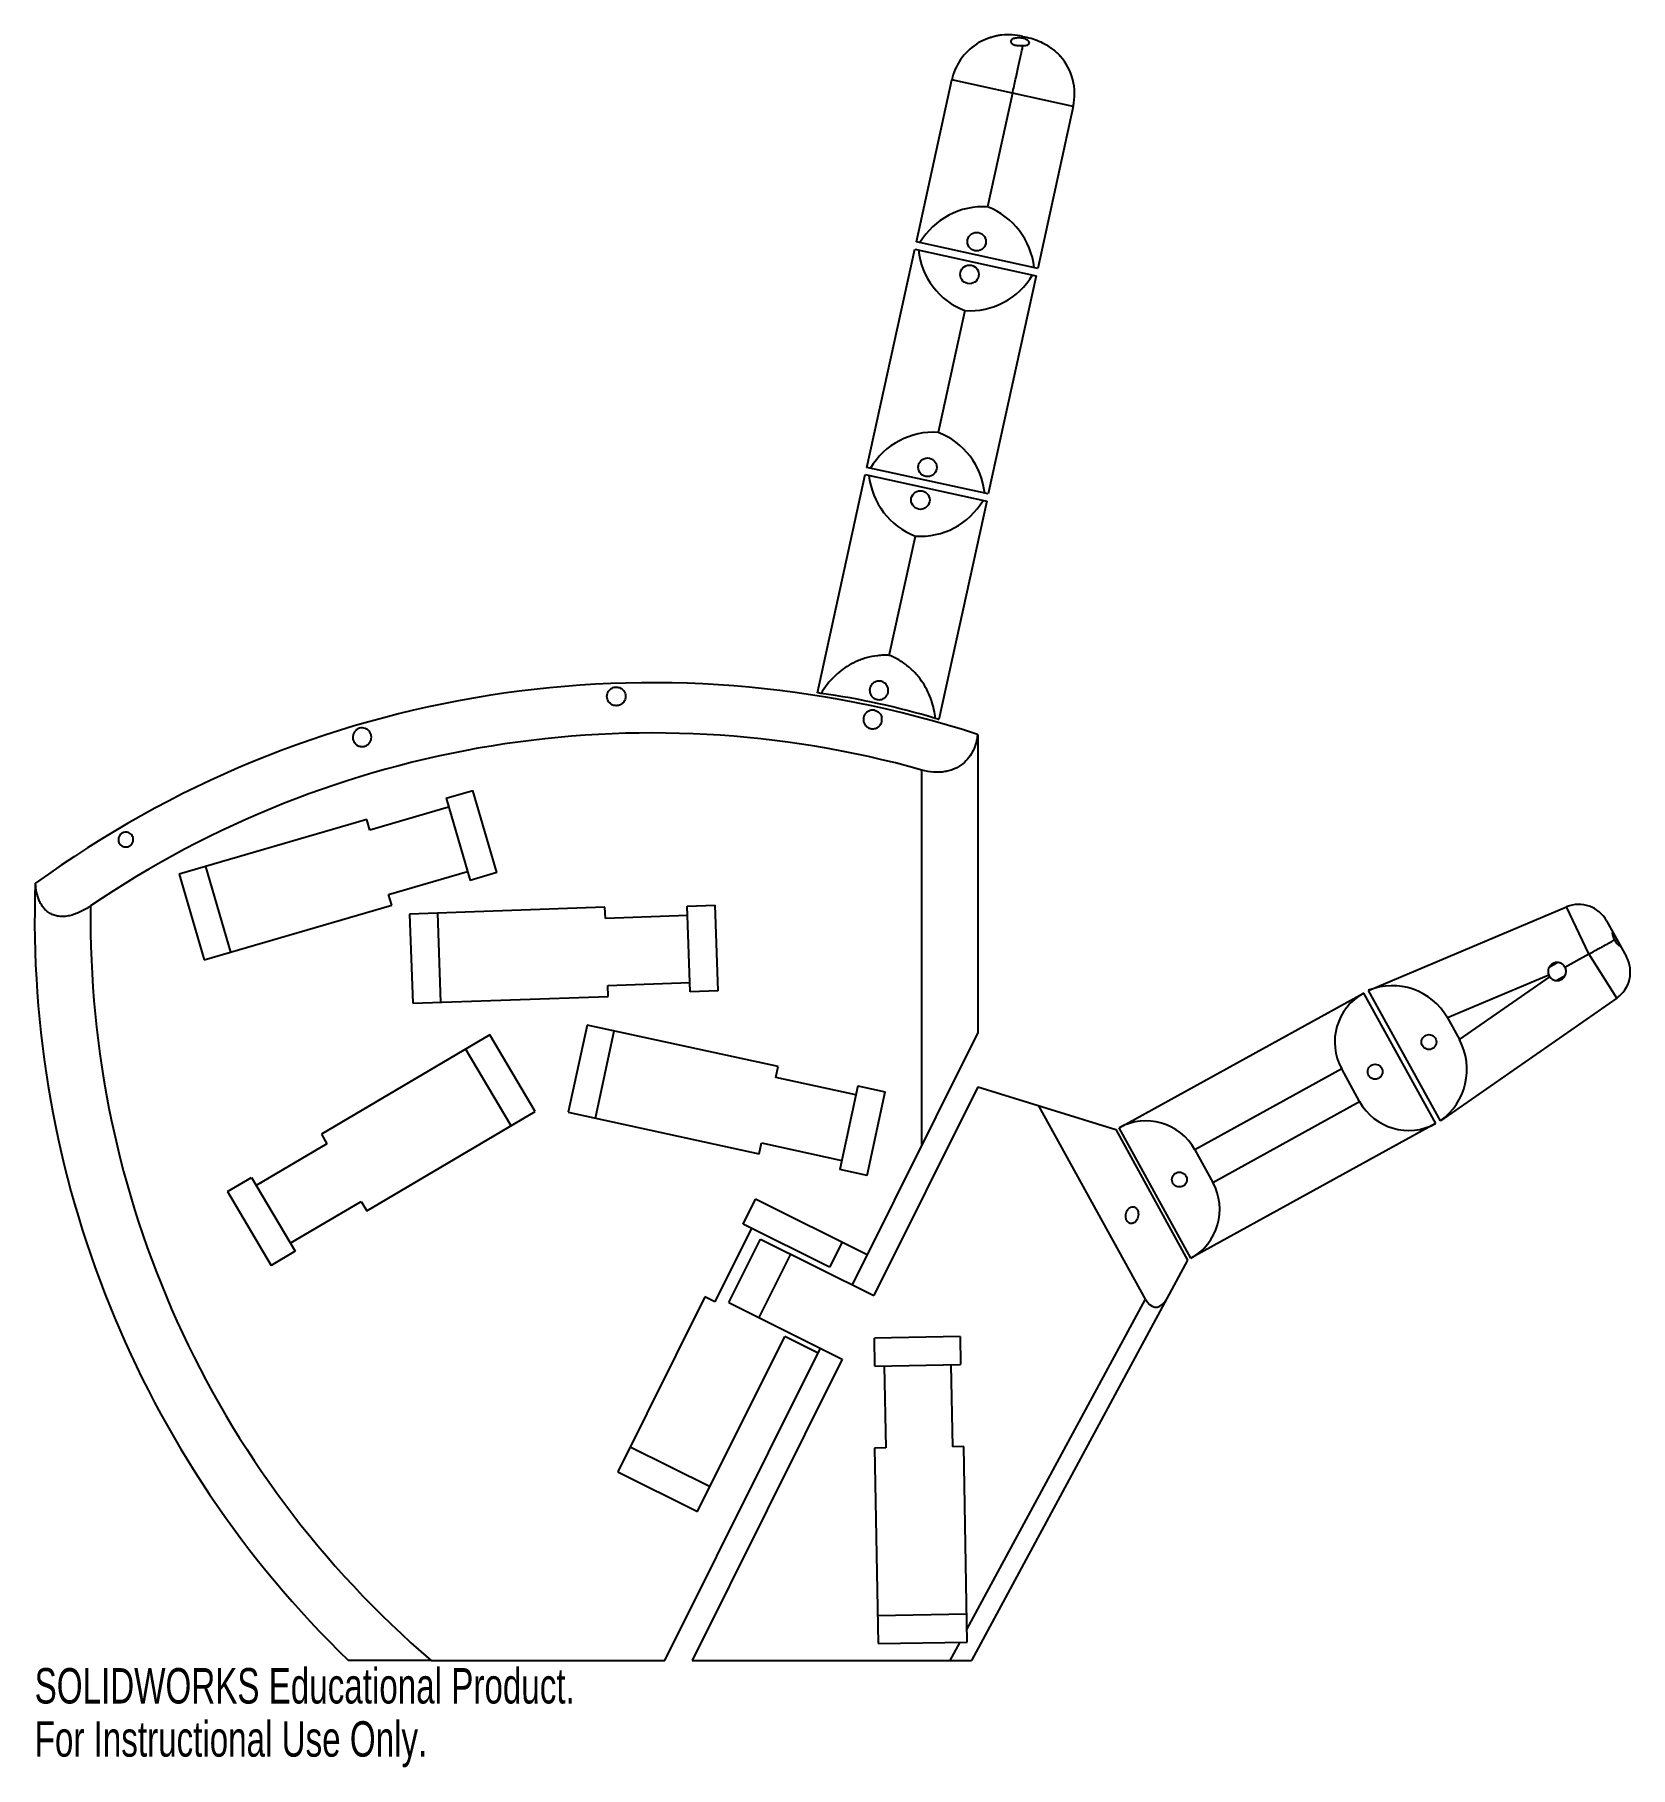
# Model space of a CAD drawing. Header units: inches. Extents: x -3.39 to 5.18, y -0.57 to 8.73.
import ezdxf

# ---------------------------------------------------------------- set-up
doc = ezdxf.new("R2010")
doc.units = ezdxf.units.IN
doc.header["$MEASUREMENT"] = 0
doc.styles.add('SLDTEXTSTYLE0', font='TXT', dxfattribs={"width": 0.7})

msp = doc.modelspace()

# ---------------------------------------------------------------- linework, layer by layer
at = {"color": 7, "linetype": 'Continuous', "lineweight": 25}
for p, q in [((1.9219, 8.7229), (1.9441, 8.718)), ((1.3501, 7.6197), (1.5407, 8.4891)), ((2.1926, 8.3462), (1.5407, 8.4891)), ((1.8666, 8.4177), (1.7329, 7.8075)), ((2.1926, 8.3462), (2.002, 7.4768)), ((1.0846, 6.4085), (1.3415, 7.5807)), ((1.3415, 7.5807), (1.9935, 7.4378)), ((2.002, 7.4768), (1.3501, 7.6197)), ((1.9935, 7.4378), (1.7365, 6.2656)), ((1.6107, 7.25), (1.4674, 6.5963)), ((0.8191, 5.1973), (1.076, 6.3694)), ((1.076, 6.3694), (1.728, 6.2265)), ((1.7365, 6.2656), (1.0846, 6.4085)), ((1.728, 6.2265), (1.471, 5.0544)), ((1.2049, 5.3986), (1.3452, 6.0387)), ((1.6804, 4.9739), (1.6804, 3.3739)), ((1.3804, 2.7716), (1.3804, 4.7828)), ((-1.1758, 4.6317), (-1.0319, 4.6737)), ((-0.903, 4.2322), (-1.0319, 4.6737)), ((-1.1618, 4.5837), (-1.5852, 4.4601)), ((-1.1758, 4.6317), (-1.0469, 4.1901)), ((-1.6018, 4.5172), (-2.6098, 4.223)), ((-1.5852, 4.4601), (-1.6018, 4.5172)), ((-2.6098, 4.223), (-2.4755, 3.7632)), ((-2.3316, 3.8052), (-2.4658, 4.265)), ((-1.4843, 4.1145), (-1.061, 4.2381)), ((-0.903, 4.2322), (-1.0469, 4.1901)), ((-1.4676, 4.0574), (-1.4843, 4.1145)), ((-2.4755, 3.7632), (-1.4676, 4.0574)), ((-0.3221, 4.0457), (-1.3714, 4.0091)), ((-1.3714, 4.0091), (-1.3547, 3.5304)), ((-1.2215, 4.0143), (-1.2048, 3.5356)), ((-0.32, 3.9863), (-0.3221, 4.0457)), ((0.1211, 4.0016), (-0.32, 3.9863)), ((0.1193, 4.0516), (0.2692, 4.0568)), ((0.1354, 3.5919), (0.1193, 4.0516)), ((0.2853, 3.5971), (0.2692, 4.0568)), ((3.7787, 3.5997), (4.8423, 4.0477)), ((4.9626, 3.795), (4.8423, 4.0477)), ((5.0572, 3.9731), (5.1636, 3.7798)), ((4.7959, 3.7489), (4.7481, 3.7226)), ((4.8337, 3.7241), (4.9626, 3.795)), ((5.1118, 3.5583), (4.9626, 3.795)), ((-0.3075, 3.6265), (0.1336, 3.6419)), ((4.7467, 3.6819), (4.2022, 3.4526)), ((4.2667, 3.3355), (4.7516, 3.673)), ((4.7867, 3.6525), (4.8345, 3.6788)), ((-1.3547, 3.5304), (-0.3054, 3.567)), ((-0.3054, 3.567), (-0.3075, 3.6265)), ((0.2853, 3.5971), (0.1354, 3.5919)), ((2.4385, 2.8616), (3.7524, 3.5852)), ((3.7524, 3.5852), (4.1384, 2.8845)), ((4.1647, 2.8989), (3.7787, 3.5997)), ((5.1118, 3.5583), (4.1647, 2.8989)), ((4.2022, 3.4526), (4.2667, 3.3355)), ((-0.9412, 3.361), (-1.8455, 2.8274)), ((-0.6978, 2.9485), (-0.9412, 3.361)), ((-0.4186, 3.4133), (-0.5204, 2.9453)), ((0.6074, 3.1901), (-0.4186, 3.4133)), ((-0.3738, 2.9134), (-0.272, 3.3814)), ((1.6804, 3.3739), (1.0054, 2.0186)), ((-0.8269, 2.8723), (-1.0704, 3.2848)), ((0.5948, 3.1319), (0.6074, 3.1901)), ((3.6344, 3.1777), (2.846, 2.7435)), ((3.7309, 3.0025), (3.6344, 3.1777)), ((1.0257, 3.0382), (0.5948, 3.1319)), ((1.0363, 3.087), (0.9385, 2.6375)), ((1.0363, 3.087), (1.1829, 3.0551)), ((1.6804, 3.0812), (1.1222, 1.9604)), ((1.6804, 3.0812), (2.421, 2.852)), ((1.0851, 2.6057), (1.1829, 3.0551)), ((2.58, 1.9413), (2.0081, 2.9798)), ((2.9425, 2.5684), (3.7309, 3.0025)), ((-1.602, 2.4149), (-0.6978, 2.9485)), ((-0.5204, 2.9453), (0.5056, 2.722)), ((-1.8455, 2.8274), (-1.8152, 2.7761)), ((2.421, 2.852), (2.8069, 2.1512)), ((2.8245, 2.1608), (2.4385, 2.8616)), ((4.1384, 2.8845), (2.8245, 2.1608)), ((-1.8152, 2.7761), (-2.195, 2.552)), ((0.5056, 2.722), (0.5182, 2.7802)), ((0.5182, 2.7802), (0.9491, 2.6864)), ((2.846, 2.7435), (2.9425, 2.5684)), ((1.0851, 2.6057), (0.9385, 2.6375)), ((-2.3496, 2.5188), (-2.2204, 2.595)), ((-2.3496, 2.5188), (-2.1158, 2.1227)), ((-2.2204, 2.595), (-1.9866, 2.1989)), ((-2.0121, 2.242), (-1.6323, 2.4661)), ((-1.6323, 2.4661), (-1.602, 2.4149)), ((0.4195, 2.3439), (0.4863, 2.4782)), ((1.0856, 2.1797), (0.4863, 2.4782)), ((0.8845, 2.1123), (0.4195, 2.3439)), ((0.4642, 2.3217), (0.2676, 1.9269)), ((0.3436, 1.9226), (0.5135, 2.2636)), ((0.5135, 2.2636), (1.1222, 1.9604)), ((0.9513, 2.2466), (0.8845, 2.1123)), ((-1.9866, 2.1989), (-2.1158, 2.1227)), ((0.6746, 2.1834), (0.5047, 1.8423)), ((2.8069, 2.1512), (1.6458, 0)), ((0.2143, 1.9534), (-0.2538, 1.0135)), ((0.2676, 1.9269), (0.2143, 1.9534)), ((0.3436, 1.9226), (0.9523, 1.6194)), ((1.6221, 0.1667), (2.58, 1.9413)), ((0, 0), (0.8355, 1.6776)), ((0.175, 0.8), (0.6431, 1.7399)), ((0.8221, 1.6507), (0.6431, 1.7399)), ((1.5851, 1.7398), (1.1252, 1.7317)), ((1.1278, 1.5818), (1.1252, 1.7317)), ((1.5851, 1.7398), (1.5877, 1.5898)), ((0.9523, 1.6194), (0.1458, 0)), ((1.1278, 1.5818), (1.5877, 1.5898)), ((1.1778, 1.5826), (1.1855, 1.1421)), ((1.5454, 1.1484), (1.5378, 1.5889)), ((-0.1869, 1.1478), (0.2419, 0.9343)), ((1.1855, 1.1421), (1.126, 1.1411)), ((1.126, 1.1411), (1.1443, 0.0913)), ((1.6049, 1.1495), (1.5454, 1.1484)), ((1.6233, 0.0996), (1.6049, 1.1495)), ((-0.2538, 1.0135), (0.175, 0.8)), ((1.6206, 0.2496), (1.1417, 0.2412)), ((1.1443, 0.0913), (1.6233, 0.0996)), ((1.5321, 0), (1.5855, 0.099)), ((-1.2549, 0), (0, 0)), ((0.1458, 0), (1.6458, 0))]:
    msp.add_line(p, q, dxfattribs=at)
at = {"color": 7, "linetype": 'Continuous', "lineweight": 25, "flags": 128}
msp.add_lwpolyline([(2.58, 1.9413), (2.5909, 1.9248), (2.6031, 1.912), (2.6163, 1.9033), (2.6301, 1.8989), (2.6442, 1.8989), (2.658, 1.9034), (2.6711, 1.9123), (2.6832, 1.9252), (2.6939, 1.9418)], dxfattribs=at)
at = {"color": 7, "linetype": 'Continuous', "lineweight": 25}
for centre, radius in [((1.6739, 7.6204), 0.05), ((1.6356, 7.4446), 0.05), ((1.4102, 6.4088), 0.05), ((1.3719, 6.2329), 0.05), ((4.1031, 3.3217), 0.04), ((3.814, 3.1625), 0.04), ((2.7629, 2.5836), 0.04)]:
    msp.add_circle(centre, radius, dxfattribs=at)
for centre, radius, start, end in [((1.8435, 8.4227), 0.31, 123.39696, 167.63632), ((1.8898, 8.4126), 0.31, 347.63632, 41.345), ((1.7082, 7.4146), 0.3937, 86.40172, 149.32379), ((1.591, 7.4403), 0.3937, 5.94884, 68.87091), ((1.7526, 7.6172), 0.3937, 185.94884, 248.87091), ((1.6354, 7.6429), 0.3937, 266.40172, 329.32379), ((1.4427, 6.2034), 0.3937, 86.40172, 149.32379), ((1.3255, 6.2291), 0.3937, 5.94884, 68.87091), ((1.4871, 6.406), 0.3937, 185.94884, 248.87091), ((1.3699, 6.4317), 0.3937, 266.40172, 329.32379), ((-0.0675, -0.382), 5.6339, 71.94233, 126.01525), ((0.2865, 1.2088), 4.0238, 73.164, 82.10864), ((-0.0675, -0.382), 5.3639, 74.34, 124.22871), ((2.1558, 3.9794), 5.541, 177.98844, 225.90365), ((2.1558, 3.9794), 5.241, 179.19703, 229.40068), ((4.9083, 3.8911), 0.17, 28.84319, 112.84319), ((5.0147, 3.6978), 0.17, 304.84319, 28.84319), ((4.7913, 3.7007), 0.0484, 202.84319, 214.84319), ((3.8972, 3.3224), 0.3, 118.84319, 208.84319), ((3.9063, 3.2837), 0.3408, 29.70642, 111.97997), ((3.9658, 3.1756), 0.3408, 305.70642, 27.97997), ((3.9936, 3.1472), 0.3, 208.84319, 298.84319), ((2.5833, 2.5988), 0.3, 28.84319, 118.84319), ((2.6797, 2.4236), 0.3, 298.84319, 28.84319)]:
    msp.add_arc(centre, radius, start, end, dxfattribs=at)
for points, knots in [([(1.6516, 8.6662), (1.6514, 8.6661), (1.6507, 8.6655), (1.651, 8.6657), (1.6513, 8.6659)], [0, 0, 0, 0, 0.140151, 1, 1, 1, 1]), ([(1.8091, 8.7302), (1.8033, 8.7294), (1.7973, 8.7284), (1.785, 8.726), (1.7786, 8.7245), (1.7659, 8.7214), (1.7596, 8.7196), (1.7471, 8.7158), (1.7408, 8.7137), (1.7287, 8.7093), (1.7228, 8.7071), (1.7114, 8.7023), (1.7059, 8.6998), (1.6954, 8.6947), (1.6905, 8.6921), (1.6812, 8.6868), (1.6768, 8.6842), (1.6729, 8.6815)], [0, 0, 0, 0, 0.125, 0.125, 0.25, 0.25, 0.375, 0.375, 0.5, 0.5, 0.625, 0.625, 0.75, 0.75, 0.875, 0.875, 1, 1, 1, 1]), ([(1.9219, 8.7229), (1.903, 8.727), (1.8841, 8.7298), (1.8463, 8.7323), (1.8273, 8.732), (1.8091, 8.7302)], [0, 0, 0, 0, 0.5, 0.5, 1, 1, 1, 1]), ([(1.931, 8.7113), (1.9272, 8.7122), (1.923, 8.7129), (1.9146, 8.714), (1.9103, 8.7144), (1.9018, 8.7148), (1.8976, 8.7148), (1.8896, 8.7144), (1.8857, 8.714), (1.8786, 8.7128), (1.8754, 8.712), (1.8696, 8.71), (1.8671, 8.7088), (1.8606, 8.7048), (1.858, 8.7016), (1.8567, 8.6965), (1.8567, 8.6946), (1.8577, 8.6911), (1.8587, 8.6893), (1.8616, 8.6857), (1.8636, 8.684), (1.8684, 8.6809), (1.8713, 8.6794), (1.8778, 8.6769), (1.8815, 8.6758), (1.8894, 8.6743), (1.8936, 8.6738), (1.9065, 8.673), (1.9152, 8.6736), (1.923, 8.6749)], [0, 0, 0, 0, 0.0625, 0.0625, 0.125, 0.125, 0.1875, 0.1875, 0.25, 0.25, 0.3125, 0.3125, 0.375, 0.375, 0.5, 0.5, 0.5625, 0.5625, 0.625, 0.625, 0.6875, 0.6875, 0.75, 0.75, 0.8125, 0.8125, 0.875, 0.875, 1, 1, 1, 1]), ([(1.8666, 8.4177), (1.8723, 8.4437), (1.8779, 8.4691), (1.8861, 8.5064), (1.8888, 8.5188), (1.8941, 8.5427), (1.8991, 8.5658), (1.9038, 8.5873), (1.9084, 8.608), (1.9105, 8.6179), (1.9146, 8.6363), (1.9165, 8.6449), (1.9199, 8.6608), (1.9216, 8.6682), (1.923, 8.6749)], [0, 0, 0, 0, 0.25, 0.25, 0.375, 0.375, 0.5, 0.625, 0.625, 0.75, 0.75, 0.875, 0.875, 1, 1, 1, 1]), ([(1.923, 8.6749), (1.9326, 8.6738), (1.9408, 8.6746), (1.9525, 8.6788), (1.956, 8.6821), (1.9576, 8.6899), (1.9558, 8.6944), (1.9468, 8.7032), (1.9398, 8.7075), (1.931, 8.7113)], [0, 0, 0, 0, 0.25, 0.25, 0.5, 0.5, 0.75, 0.75, 1, 1, 1, 1]), ([(1.931, 8.7113), (1.9317, 8.7146), (1.9323, 8.717), (1.9327, 8.7192), (1.9328, 8.7197), (1.933, 8.7203), (1.933, 8.7205), (1.933, 8.7205)], [0, 0, 0, 0, 0.5, 0.5, 0.75, 0.75, 1, 1, 1, 1]), ([(1.9441, 8.718), (1.9588, 8.7148), (1.9732, 8.7108), (2.0011, 8.7012), (2.0148, 8.6956), (2.0279, 8.6891)], [0, 0, 0, 0, 0.5, 0.5, 1, 1, 1, 1]), ([(2.0279, 8.6891), (2.0371, 8.6843), (2.0464, 8.6788), (2.0649, 8.6669), (2.0737, 8.6607), (2.0904, 8.6479), (2.098, 8.6414), (2.1083, 8.632), (2.1115, 8.6289), (2.1174, 8.623), (2.1201, 8.6201), (2.1225, 8.6174)], [0, 0, 0, 0, 0.25, 0.25, 0.5, 0.5, 0.75, 0.75, 0.875, 0.875, 1, 1, 1, 1]), ([(1.2049, 5.3986), (1.1942, 5.3993), (1.1835, 5.3995), (1.1621, 5.3989), (1.1515, 5.3982), (1.1204, 5.3947), (1.1004, 5.3906), (1.0715, 5.3825), (1.0621, 5.3794), (1.0438, 5.3727), (1.035, 5.369), (1.0092, 5.3573), (0.993, 5.3485), (0.9623, 5.3292), (0.9478, 5.3186), (0.9211, 5.2964), (0.9088, 5.2847), (0.8744, 5.2484), (0.8551, 5.2223), (0.8389, 5.1946)], [0, 0, 0, 0, 0.0625, 0.0625, 0.125, 0.125, 0.25, 0.25, 0.3125, 0.3125, 0.375, 0.375, 0.5, 0.5, 0.625, 0.625, 0.75, 0.75, 1, 1, 1, 1]), ([(1.4519, 5.0602), (1.4488, 5.0921), (1.4422, 5.124), (1.4261, 5.1715), (1.4197, 5.1874), (1.4046, 5.2189), (1.3959, 5.2344), (1.3762, 5.2647), (1.3652, 5.2795), (1.3466, 5.301), (1.34, 5.3081), (1.3262, 5.3218), (1.3189, 5.3285), (1.2963, 5.3478), (1.2799, 5.3597), (1.244, 5.3814), (1.2249, 5.3908), (1.2049, 5.3986)], [0, 0, 0, 0, 0.25, 0.25, 0.375, 0.375, 0.5, 0.5, 0.625, 0.625, 0.6875, 0.6875, 0.75, 0.75, 0.875, 0.875, 1, 1, 1, 1]), ([(-0.3115, 5.1782), (-0.3115, 5.1725), (-0.3106, 5.167), (-0.3068, 5.1562), (-0.3038, 5.1509), (-0.2958, 5.1415), (-0.2906, 5.1371), (-0.281, 5.1323), (-0.2775, 5.1309), (-0.27, 5.1291), (-0.2661, 5.1286), (-0.2581, 5.1285), (-0.2541, 5.1289), (-0.2465, 5.1307), (-0.2428, 5.132), (-0.2362, 5.1352), (-0.2331, 5.1372), (-0.2278, 5.1414), (-0.2254, 5.1437), (-0.2192, 5.151), (-0.2163, 5.1563), (-0.2124, 5.1673), (-0.2115, 5.1729), (-0.2116, 5.1842), (-0.2126, 5.1898), (-0.2164, 5.2006), (-0.2193, 5.2058), (-0.2274, 5.2154), (-0.2326, 5.2198), (-0.2421, 5.2247), (-0.2457, 5.2261), (-0.2531, 5.2279), (-0.2571, 5.2285), (-0.265, 5.2286), (-0.2691, 5.2281), (-0.2767, 5.2263), (-0.2803, 5.225), (-0.2903, 5.2201), (-0.2956, 5.2156), (-0.3038, 5.2058), (-0.3068, 5.2004), (-0.3106, 5.1895), (-0.3116, 5.1838), (-0.3115, 5.1782)], [0, 0, 0, 0, 0.0625, 0.0625, 0.125, 0.125, 0.1875, 0.1875, 0.21875, 0.21875, 0.25, 0.25, 0.28125, 0.28125, 0.3125, 0.3125, 0.34375, 0.34375, 0.375, 0.375, 0.4375, 0.4375, 0.5, 0.5, 0.5625, 0.5625, 0.625, 0.625, 0.6875, 0.6875, 0.71875, 0.71875, 0.75, 0.75, 0.78125, 0.78125, 0.8125, 0.8125, 0.875, 0.875, 0.9375, 0.9375, 1, 1, 1, 1]), ([(1.1112, 5.1783), (1.1067, 5.1835), (1.1038, 5.189), (1.1, 5.2005), (1.0992, 5.2062), (1.0995, 5.2175), (1.1007, 5.2231), (1.1047, 5.2336), (1.1077, 5.2386), (1.1136, 5.2454), (1.1157, 5.2475), (1.1206, 5.2515), (1.1234, 5.2533), (1.1323, 5.258), (1.1393, 5.2602), (1.151, 5.2608), (1.1549, 5.2605), (1.1628, 5.259), (1.1666, 5.2578), (1.1773, 5.2529), (1.1832, 5.2481), (1.1919, 5.2378), (1.195, 5.232), (1.1987, 5.2206), (1.1995, 5.2148), (1.1992, 5.2035), (1.1981, 5.1979), (1.1941, 5.1874), (1.1912, 5.1824), (1.1834, 5.1734), (1.1785, 5.1694), (1.1696, 5.1648), (1.1663, 5.1635), (1.1594, 5.1615), (1.1556, 5.1609), (1.1479, 5.1606), (1.1439, 5.1608), (1.1361, 5.1623), (1.1322, 5.1636), (1.1251, 5.1668), (1.1218, 5.1688), (1.1159, 5.1732), (1.1134, 5.1757), (1.1112, 5.1783)], [0, 0, 0, 0, 0.0625, 0.0625, 0.125, 0.125, 0.1875, 0.1875, 0.25, 0.25, 0.28125, 0.28125, 0.3125, 0.3125, 0.375, 0.375, 0.40625, 0.40625, 0.4375, 0.4375, 0.5, 0.5, 0.5625, 0.5625, 0.625, 0.625, 0.6875, 0.6875, 0.75, 0.75, 0.8125, 0.8125, 0.84375, 0.84375, 0.875, 0.875, 0.90625, 0.90625, 0.9375, 0.9375, 0.96875, 0.96875, 1, 1, 1, 1]), ([(1.1261, 5.1035), (1.1196, 5.105), (1.113, 5.105), (1.1038, 5.1034), (1.1009, 5.1026), (1.0955, 5.1005), (1.0929, 5.0993), (1.0858, 5.0952), (1.0818, 5.0918), (1.0751, 5.0845), (1.0724, 5.0804), (1.0684, 5.0719), (1.067, 5.0675), (1.0654, 5.0583), (1.0652, 5.0536), (1.0663, 5.0443), (1.0675, 5.0395), (1.0715, 5.0301), (1.0743, 5.0256), (1.0801, 5.0192), (1.0822, 5.0172), (1.0869, 5.0135), (1.0896, 5.0118), (1.0981, 5.0074), (1.1046, 5.0055), (1.1177, 5.0043), (1.1241, 5.0051), (1.1354, 5.0084), (1.1405, 5.011), (1.149, 5.0171), (1.1526, 5.0207), (1.1584, 5.0285), (1.1606, 5.0326), (1.1639, 5.0413), (1.1649, 5.0459), (1.1657, 5.0552), (1.1654, 5.0599), (1.1644, 5.0647)], [0, 0, 0, 0, 0.0625, 0.0625, 0.09375, 0.09375, 0.125, 0.125, 0.1875, 0.1875, 0.25, 0.25, 0.3125, 0.3125, 0.375, 0.375, 0.4375, 0.4375, 0.5, 0.5, 0.53125, 0.53125, 0.5625, 0.5625, 0.625, 0.625, 0.6875, 0.6875, 0.75, 0.75, 0.8125, 0.8125, 0.875, 0.875, 0.9375, 0.9375, 1, 1, 1, 1]), ([(1.1261, 5.1035), (1.1288, 5.103), (1.1315, 5.1021), (1.1366, 5.1001), (1.139, 5.0989), (1.1458, 5.0948), (1.1496, 5.0914), (1.1591, 5.0807), (1.1628, 5.0727), (1.1644, 5.0647)], [0, 0, 0, 0, 0.125, 0.125, 0.25, 0.25, 0.5, 0.5, 1, 1, 1, 1]), ([(-1.6406, 5.007), (-1.647, 5.0051), (-1.6529, 5.002), (-1.6601, 4.9962), (-1.6623, 4.9941), (-1.6661, 4.9897), (-1.6678, 4.9874), (-1.672, 4.9804), (-1.674, 4.9755), (-1.6763, 4.9659), (-1.6767, 4.961), (-1.6763, 4.9516), (-1.6754, 4.947), (-1.6724, 4.9383), (-1.6703, 4.934), (-1.6649, 4.9263), (-1.6616, 4.9227), (-1.6535, 4.9164), (-1.6489, 4.9138), (-1.6408, 4.9109), (-1.638, 4.9102), (-1.632, 4.9092), (-1.6289, 4.9089), (-1.6193, 4.9091), (-1.6127, 4.9105), (-1.6006, 4.9158), (-1.5953, 4.9195), (-1.587, 4.9279), (-1.5838, 4.9325), (-1.5792, 4.942), (-1.5778, 4.9469), (-1.5764, 4.9565), (-1.5764, 4.9612), (-1.5777, 4.9704), (-1.579, 4.9749), (-1.5828, 4.9834), (-1.5853, 4.9875), (-1.5884, 4.9912)], [0, 0, 0, 0, 0.0625, 0.0625, 0.09375, 0.09375, 0.125, 0.125, 0.1875, 0.1875, 0.25, 0.25, 0.3125, 0.3125, 0.375, 0.375, 0.4375, 0.4375, 0.5, 0.5, 0.53125, 0.53125, 0.5625, 0.5625, 0.625, 0.625, 0.6875, 0.6875, 0.75, 0.75, 0.8125, 0.8125, 0.875, 0.875, 0.9375, 0.9375, 1, 1, 1, 1]), ([(-1.5884, 4.9912), (-1.5911, 4.9943), (-1.5942, 4.9972), (-1.6013, 5.0022), (-1.6053, 5.0044), (-1.6142, 5.0076), (-1.6192, 5.0087), (-1.6298, 5.0092), (-1.6353, 5.0085), (-1.6406, 5.007)], [0, 0, 0, 0, 0.25, 0.25, 0.5, 0.5, 0.75, 0.75, 1, 1, 1, 1]), ([(1.6789, 4.9744), (1.6759, 4.9442), (1.6686, 4.9153), (1.6493, 4.8747), (1.6414, 4.8616), (1.6226, 4.8373), (1.6117, 4.826), (1.5861, 4.8056), (1.5717, 4.7968), (1.5475, 4.7861), (1.5389, 4.783), (1.521, 4.7777), (1.5118, 4.7757), (1.4928, 4.7726), (1.4831, 4.7716), (1.463, 4.7708), (1.4526, 4.771), (1.4216, 4.7733), (1.401, 4.777), (1.3804, 4.7828)], [0, 0, 0, 0, 0.25, 0.25, 0.375, 0.375, 0.5, 0.5, 0.625, 0.625, 0.6875, 0.6875, 0.75, 0.75, 0.8125, 0.8125, 0.875, 0.875, 1, 1, 1, 1]), ([(-2.9157, 4.4441), (-2.9207, 4.4412), (-2.9249, 4.4372), (-2.9311, 4.4284), (-2.9331, 4.4238), (-2.9353, 4.4147), (-2.9356, 4.4103), (-2.9348, 4.4018), (-2.9338, 4.3978), (-2.9307, 4.3903), (-2.9285, 4.3868), (-2.9233, 4.3806), (-2.9202, 4.3779), (-2.9129, 4.3734), (-2.9088, 4.3716), (-2.8995, 4.3695), (-2.8944, 4.3693), (-2.8837, 4.371), (-2.8782, 4.3731), (-2.8687, 4.3794), (-2.8646, 4.3836), (-2.8589, 4.3924), (-2.8571, 4.397), (-2.8553, 4.406), (-2.8551, 4.4104), (-2.8562, 4.4187), (-2.8574, 4.4227), (-2.8608, 4.4301), (-2.863, 4.4335), (-2.8686, 4.4395), (-2.8718, 4.4421), (-2.8792, 4.4464), (-2.8835, 4.4481), (-2.8883, 4.449)], [0, 0, 0, 0, 0.0625, 0.0625, 0.125, 0.125, 0.1875, 0.1875, 0.25, 0.25, 0.3125, 0.3125, 0.375, 0.375, 0.4375, 0.4375, 0.5, 0.5, 0.5625, 0.5625, 0.625, 0.625, 0.6875, 0.6875, 0.75, 0.75, 0.8125, 0.8125, 0.875, 0.875, 0.9375, 0.9375, 1, 1, 1, 1]), ([(-2.8883, 4.449), (-2.8925, 4.4497), (-2.897, 4.4499), (-2.9065, 4.4484), (-2.9114, 4.4467), (-2.9157, 4.4441)], [0, 0, 0, 0, 0.5, 0.5, 1, 1, 1, 1]), ([(-3.0847, 4.0529), (-3.1026, 4.0407), (-3.1211, 4.0298), (-3.1499, 4.0163), (-3.1598, 4.0122), (-3.1793, 4.0054), (-3.189, 4.0026), (-3.2084, 3.9985), (-3.2182, 3.9971), (-3.2372, 3.9961), (-3.2463, 3.9964), (-3.2639, 3.9985), (-3.2724, 4.0004), (-3.2883, 4.0057), (-3.2957, 4.009), (-3.3095, 4.0169), (-3.3159, 4.0216), (-3.3275, 4.0317), (-3.3328, 4.0372), (-3.3423, 4.049), (-3.3466, 4.0552), (-3.3544, 4.0684), (-3.3578, 4.0753), (-3.3669, 4.0966), (-3.3713, 4.1115), (-3.3776, 4.1425), (-3.3794, 4.1585), (-3.3803, 4.175)], [0, 0, 0, 0, 0.125, 0.125, 0.1875, 0.1875, 0.25, 0.25, 0.3125, 0.3125, 0.375, 0.375, 0.4375, 0.4375, 0.5, 0.5, 0.5625, 0.5625, 0.625, 0.625, 0.6875, 0.6875, 0.75, 0.75, 0.875, 0.875, 1, 1, 1, 1]), ([(5.0971, 3.9005), (5.0943, 3.9057), (5.0919, 3.909), (5.0884, 3.9109), (5.0873, 3.9095), (5.0873, 3.9028), (5.0884, 3.8976), (5.0928, 3.8851), (5.0963, 3.8779), (5.1005, 3.871)], [0, 0, 0, 0, 0.25, 0.25, 0.5, 0.5, 0.75, 0.75, 1, 1, 1, 1]), ([(4.9626, 3.795), (4.9776, 3.8033), (4.9922, 3.8113), (5.0135, 3.8231), (5.0205, 3.8269), (5.0338, 3.8343), (5.0402, 3.8378), (5.0524, 3.8445), (5.0582, 3.8477), (5.069, 3.8537), (5.074, 3.8564), (5.0831, 3.8614), (5.0873, 3.8637), (5.0947, 3.8678), (5.0978, 3.8695), (5.1005, 3.871)], [0, 0, 0, 0, 0.25, 0.25, 0.375, 0.375, 0.5, 0.5, 0.625, 0.625, 0.75, 0.75, 0.875, 0.875, 1, 1, 1, 1]), ([(5.1005, 3.871), (5.1041, 3.8637), (5.1083, 3.857), (5.1165, 3.8465), (5.1203, 3.8428), (5.126, 3.8393), (5.1277, 3.8394), (5.1279, 3.8424), (5.1276, 3.8439), (5.1262, 3.8476), (5.1251, 3.8498), (5.1237, 3.8524)], [0, 0, 0, 0, 0.25, 0.25, 0.5, 0.5, 0.75, 0.75, 0.875, 0.875, 1, 1, 1, 1]), ([(4.8337, 3.7241), (4.8308, 3.7294), (4.8268, 3.7343), (4.8174, 3.742), (4.8118, 3.745), (4.8002, 3.7487), (4.794, 3.7495), (4.7818, 3.7486), (4.7758, 3.747), (4.7647, 3.7416), (4.7597, 3.7379), (4.7514, 3.7288), (4.7482, 3.7236), (4.7417, 3.7063), (4.7419, 3.6933), (4.7467, 3.6819)], [0, 0, 0, 0, 0.125, 0.125, 0.25, 0.25, 0.375, 0.375, 0.5, 0.5, 0.625, 0.625, 0.75, 0.75, 1, 1, 1, 1]), ([(4.7516, 3.673), (4.7551, 3.668), (4.7596, 3.6637), (4.7698, 3.6569), (4.7756, 3.6545), (4.7875, 3.6521), (4.7938, 3.652), (4.8058, 3.6541), (4.8117, 3.6564), (4.8221, 3.6628), (4.8267, 3.6671), (4.8339, 3.6769), (4.8366, 3.6825), (4.8397, 3.6944), (4.8401, 3.7006), (4.8386, 3.7128), (4.8367, 3.7187), (4.8337, 3.7241)], [0, 0, 0, 0, 0.125, 0.125, 0.25, 0.25, 0.375, 0.375, 0.5, 0.5, 0.625, 0.625, 0.75, 0.75, 0.875, 0.875, 1, 1, 1, 1]), ([(2.5262, 2.357), (2.5295, 2.3601), (2.5323, 2.3637), (2.537, 2.3719), (2.5389, 2.3764), (2.5416, 2.3863), (2.5424, 2.3916), (2.5424, 2.4028), (2.5416, 2.4088), (2.5376, 2.4205), (2.5343, 2.4261), (2.5254, 2.4343), (2.5203, 2.4365), (2.5106, 2.4377), (2.5061, 2.4368), (2.4979, 2.4334), (2.4943, 2.4308), (2.4878, 2.4245), (2.485, 2.4208), (2.4803, 2.4126), (2.4784, 2.4081), (2.4757, 2.3982), (2.4749, 2.3929), (2.4748, 2.3845), (2.475, 2.3816), (2.4758, 2.3758), (2.4765, 2.3728), (2.4785, 2.3669), (2.4798, 2.364), (2.4831, 2.3587), (2.4851, 2.3563), (2.4895, 2.3523), (2.4919, 2.3507), (2.4968, 2.3485), (2.4993, 2.3479), (2.5041, 2.3473), (2.5065, 2.3474), (2.511, 2.3481), (2.5131, 2.3488), (2.5192, 2.3513), (2.523, 2.3538), (2.5262, 2.357)], [0, 0, 0, 0, 0.0625, 0.0625, 0.125, 0.125, 0.1875, 0.1875, 0.25, 0.25, 0.3125, 0.3125, 0.375, 0.375, 0.4375, 0.4375, 0.5, 0.5, 0.5625, 0.5625, 0.625, 0.625, 0.6875, 0.6875, 0.71875, 0.71875, 0.75, 0.75, 0.78125, 0.78125, 0.8125, 0.8125, 0.84375, 0.84375, 0.875, 0.875, 0.90625, 0.90625, 0.9375, 0.9375, 1, 1, 1, 1]), ([(-1.2549, 0), (-1.3044, 0), (-1.3531, 0), (-1.4246, 0), (-1.4482, 0), (-1.4948, 0), (-1.5174, 0), (-1.5497, 0), (-1.5602, 0), (-1.5807, 0), (-1.5907, 0), (-1.6193, 0), (-1.6366, 0), (-1.6589, 0), (-1.6657, 0), (-1.6776, 0), (-1.6828, 0), (-1.6912, 0), (-1.6945, 0), (-1.6989, 0), (-1.7, 0), (-1.7, 0)], [0, 0, 0, 0, 0.25, 0.25, 0.375, 0.375, 0.5, 0.5, 0.5625, 0.5625, 0.625, 0.625, 0.75, 0.75, 0.8125, 0.8125, 0.875, 0.875, 0.9375, 0.9375, 1, 1, 1, 1])]:
    msp.add_open_spline(points, degree=3, knots=knots, dxfattribs=at)
for points in [[(0.8389, 5.1946), (0.8257, 5.1964), (0.8191, 5.1973), (0.8191, 5.1973)], [(1.471, 5.0544), (1.471, 5.0544), (1.4647, 5.0563), (1.4519, 5.0602)], [(1.6789, 4.9744), (1.6799, 4.9741), (1.6804, 4.9739), (1.6804, 4.9739)], [(-3.3818, 4.1739), (-3.3818, 4.1739), (-3.3813, 4.1743), (-3.3803, 4.175)]]:
    msp.add_open_spline(points, degree=3, dxfattribs=at)

# ---------------------------------------------------------------- texts
at = {"color": 7, "linetype": 'Continuous', "char_height": 0.1903, "attachment_point": 1, "style": 'SLDTEXTSTYLE0'}
for s, insert in [('SOLIDWORKS Educational Product.', (-3.3852, -0.0401)), ('For Instructional Use Only.', (-3.3852, -0.3256))]:
    msp.add_mtext(s, dxfattribs=dict(at, insert=insert))

doc.saveas('drawing.dxf')
